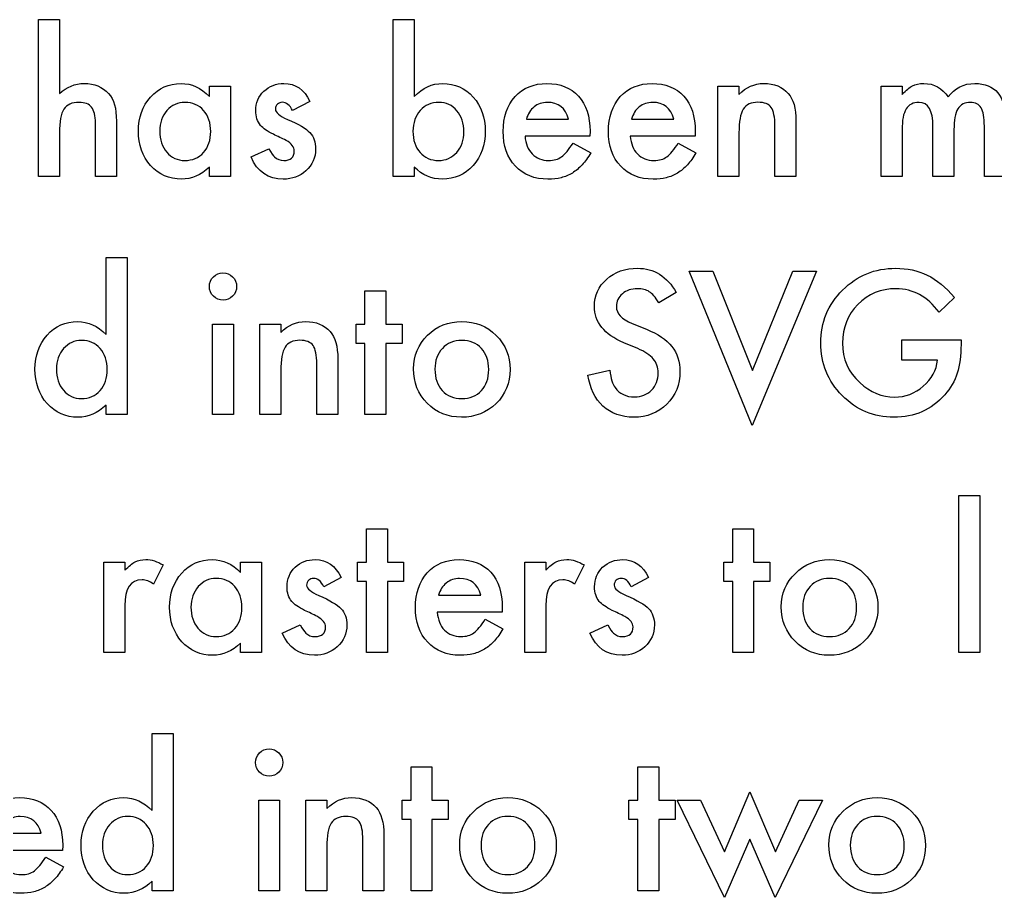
# Model space of a CAD drawing. Extents: x 6 to 931, y 6 to 506.
# Drawn here: x 613.5 to 695.6, y 351.3 to 425 of the extents above; entities that cross this region are included whole.
import ezdxf

# ---------------------------------------------------------------- set-up
doc = ezdxf.new("R2010")
doc.units = 0
doc.layers.add('MeArm1.0', color=7, linetype='CONTINUOUS')

msp = doc.modelspace()

# ---------------------------------------------------------------- linework, layer by layer
at = {"layer": 'MeArm1.0', "color": 7}
for points in [[(615.14349, 425.04434), (616.90131, 425.04434), (616.90131, 418.82559)], [(616.90131, 415.52872), (616.90131, 411.84903), (615.14349, 411.84903), (615.14349, 425.04434)], [(646.71381, 412.6459), (646.71381, 411.84903), (644.95599, 411.84903), (644.95599, 425.04434), (646.71381, 425.04434)], [(646.71381, 425.04434), (646.71381, 418.57559)], [(629.50287, 419.4584), (631.26849, 419.4584), (631.26849, 411.84903), (629.50287, 411.84903), (629.50287, 412.6459)], [(629.50287, 418.57559), (629.50287, 419.4584)], [(672.23724, 419.4584), (674.00287, 419.4584), (674.00287, 418.75528)], [(674.00287, 415.5209), (674.00287, 411.84903), (672.23724, 411.84903), (672.23724, 419.4584)], [(685.95599, 419.4584), (687.71381, 419.4584), (687.71381, 418.75528)], [(687.71381, 415.77872), (687.71381, 411.84903), (685.95599, 411.84903), (685.95599, 419.4584)], [(637.94037, 418.16153), (636.48724, 417.38809)], [(656.1433, 416.67715), (659.67455, 416.67715)], [(664.98705, 416.67715), (668.5183, 416.67715)], [(621.69037, 416.51309), (621.69037, 411.84903), (619.93256, 411.84903), (619.93256, 416.34903)], [(678.79193, 416.51309), (678.79193, 411.84903), (677.02631, 411.84903), (677.02631, 416.09903)], [(692.07318, 415.77872), (692.07318, 411.84903), (690.30756, 411.84903), (690.30756, 416.05215)], [(696.39349, 416.55215), (696.39349, 411.84903), (694.62787, 411.84903), (694.62787, 416.07559)], [(661.47943, 415.23965), (656.02631, 415.23965)], [(661.48724, 415.65372), (661.47924, 415.23965)], [(670.32318, 415.23965), (664.87006, 415.23965)], [(670.33099, 415.65372), (670.32299, 415.23965)], [(633.00287, 413.49747), (634.50287, 414.19278)], [(660.06537, 414.66934), (661.54974, 413.84122)], [(668.90912, 414.66934), (670.39349, 413.84122)], [(620.81537, 405.04434), (622.58099, 405.04434), (622.58099, 391.84903), (620.81537, 391.84903), (620.81537, 392.6459)], [(620.81537, 398.57559), (620.81537, 405.04434)], [(671.80756, 403.91153), (675.14349, 395.55215), (678.52631, 403.91153), (680.51849, 403.91153), (675.10443, 390.94278), (669.81537, 403.91153), (671.80756, 403.91153)], [(644.33099, 397.81778), (644.33099, 391.84903), (642.57318, 391.84903), (642.57318, 397.81778), (641.82318, 397.81778), (641.82318, 399.4584), (642.57318, 399.4584), (642.57318, 402.24747), (644.33099, 402.24747), (644.33099, 399.4584), (645.69818, 399.4584), (645.69818, 397.81778), (644.33099, 397.81778)], [(668.73724, 402.11465), (667.26068, 401.23965)], [(692.12787, 401.69278), (690.83099, 400.45059)], [(631.52631, 399.4584), (631.52631, 391.84903), (629.76849, 391.84903), (629.76849, 399.4584), (631.52631, 399.4584)], [(633.73724, 399.4584), (635.50287, 399.4584), (635.50287, 398.75528)], [(635.50287, 395.5209), (635.50287, 391.84903), (633.73724, 391.84903), (633.73724, 399.4584)], [(665.01849, 399.51309), (666.22162, 399.0209)], [(665.49506, 397.40372), (664.33099, 397.88809)], [(687.68256, 398.13028), (692.66693, 398.13028), (692.66693, 397.73184)], [(690.69037, 396.41934), (687.68256, 396.41934), (687.68256, 398.13028)], [(640.29193, 396.51309), (640.29193, 391.84903), (638.52631, 391.84903), (638.52631, 396.09903)], [(661.31537, 395.17715), (663.15912, 395.5834)], [(694.24506, 385.04434), (694.24506, 371.84903), (692.48724, 371.84903), (692.48724, 385.04434), (694.24506, 385.04434)], [(644.45599, 377.81778), (644.45599, 371.84903), (642.69818, 371.84903), (642.69818, 377.81778), (641.94818, 377.81778), (641.94818, 379.4584), (642.69818, 379.4584), (642.69818, 382.24747), (644.45599, 382.24747), (644.45599, 379.4584), (645.82318, 379.4584), (645.82318, 377.81778), (644.45599, 377.81778)], [(675.23724, 377.81778), (675.23724, 371.84903), (673.47943, 371.84903), (673.47943, 377.81778), (672.72943, 377.81778), (672.72943, 379.4584), (673.47943, 379.4584), (673.47943, 382.24747), (675.23724, 382.24747), (675.23724, 379.4584), (676.60443, 379.4584), (676.60443, 377.81778), (675.23724, 377.81778)], [(620.64349, 379.4584), (622.40131, 379.4584), (622.40131, 378.77872)], [(622.40131, 375.79434), (622.40131, 371.84903), (620.64349, 371.84903), (620.64349, 379.4584)], [(625.62006, 379.21622), (624.81537, 377.60684)], [(632.12787, 379.4584), (633.89349, 379.4584), (633.89349, 371.84903), (632.12787, 371.84903), (632.12787, 372.6459)], [(632.12787, 378.57559), (632.12787, 379.4584)], [(656.01849, 379.4584), (657.77631, 379.4584), (657.77631, 378.77872)], [(657.77631, 375.79434), (657.77631, 371.84903), (656.01849, 371.84903), (656.01849, 379.4584)], [(660.99506, 379.21622), (660.19037, 377.60684)], [(640.56537, 378.16153), (639.11224, 377.38809)], [(666.40912, 378.16153), (664.95599, 377.38809)], [(648.7683, 376.67715), (652.29955, 376.67715)], [(654.11224, 375.65372), (654.10424, 375.23965)], [(654.10443, 375.23965), (648.65131, 375.23965)], [(635.62787, 373.49747), (637.12787, 374.19278)], [(652.69037, 374.66934), (654.17474, 373.84122)], [(661.47162, 373.49747), (662.97162, 374.19278)], [(624.69037, 365.04434), (626.45599, 365.04434), (626.45599, 351.84903), (624.69037, 351.84903), (624.69037, 352.6459)], [(624.69037, 358.57559), (624.69037, 365.04434)], [(648.20599, 357.81778), (648.20599, 351.84903), (646.44818, 351.84903), (646.44818, 357.81778), (645.69818, 357.81778), (645.69818, 359.4584), (646.44818, 359.4584), (646.44818, 362.24747), (648.20599, 362.24747), (648.20599, 359.4584), (649.57318, 359.4584), (649.57318, 357.81778), (648.20599, 357.81778)], [(667.26849, 357.81778), (667.26849, 351.84903), (665.51068, 351.84903), (665.51068, 357.81778), (664.76068, 357.81778), (664.76068, 359.4584), (665.51068, 359.4584), (665.51068, 362.24747), (667.26849, 362.24747), (667.26849, 359.4584), (668.63568, 359.4584), (668.63568, 357.81778), (667.26849, 357.81778)], [(670.78412, 359.4584), (672.77631, 355.11465), (674.92474, 360.15372), (677.08881, 355.11465), (679.05756, 359.4584), (681.02631, 359.4584), (677.04193, 351.27872), (674.92474, 356.17715), (672.78412, 351.27872), (668.80756, 359.4584), (670.78412, 359.4584)], [(635.40131, 359.4584), (635.40131, 351.84903), (633.64349, 351.84903), (633.64349, 359.4584), (635.40131, 359.4584)], [(637.61224, 359.4584), (639.37787, 359.4584), (639.37787, 358.75528)], [(639.37787, 355.5209), (639.37787, 351.84903), (637.61224, 351.84903), (637.61224, 359.4584)], [(611.8308, 356.67715), (615.36205, 356.67715)], [(644.16693, 356.51309), (644.16693, 351.84903), (642.40131, 351.84903), (642.40131, 356.09903)], [(617.16693, 355.23965), (611.71381, 355.23965)], [(617.17474, 355.65372), (617.16674, 355.23965)], [(615.75287, 354.66934), (617.23724, 353.84122)]]:
    msp.add_lwpolyline(points, dxfattribs=at)
for points in [[(616.90131, 418.82559), (617.5263, 419.38808), (618.21641, 419.66933), (618.97162, 419.66934)], [(618.97162, 419.66934), (619.83099, 419.66933), (620.51849, 419.39069), (621.03412, 418.8334)], [(624.55756, 418.52872), (625.23985, 419.28913), (626.09401, 419.66933), (627.12006, 419.66934)], [(627.12006, 419.66934), (628.00547, 419.66933), (628.79974, 419.30475), (629.50287, 418.57559)], [(634.08099, 419.0209), (634.54453, 419.45319), (635.10703, 419.66933), (635.76849, 419.66934)], [(635.76849, 419.66934), (636.74245, 419.66933), (637.46641, 419.16673), (637.94037, 418.16153)], [(646.71381, 418.57559), (647.41693, 419.30475), (648.2138, 419.66933), (649.10443, 419.66934)], [(649.10443, 419.66934), (650.13047, 419.66933), (650.98463, 419.28652), (651.66693, 418.5209)], [(655.19037, 418.56778), (655.86224, 419.30215), (656.75287, 419.66933), (657.86224, 419.66934)], [(657.86224, 419.66934), (658.98203, 419.66933), (659.86745, 419.31256), (660.51849, 418.59903)], [(664.03412, 418.56778), (664.70599, 419.30215), (665.59662, 419.66933), (666.70599, 419.66934)], [(666.70599, 419.66934), (667.82578, 419.66933), (668.7112, 419.31256), (669.36224, 418.59903)], [(674.00287, 418.75528), (674.61745, 419.36465), (675.31016, 419.66933), (676.08099, 419.66934)], [(676.08099, 419.66934), (676.9664, 419.66933), (677.65651, 419.39069), (678.15131, 418.8334)], [(687.71381, 418.75528), (688.05234, 419.10944), (688.34141, 419.34902), (688.58099, 419.47403)], [(688.58099, 419.47403), (688.8362, 419.60423), (689.15651, 419.66933), (689.54193, 419.66934)], [(689.54193, 419.66934), (690.4013, 419.66933), (691.08099, 419.29433), (691.58099, 418.54434)], [(691.58099, 418.54434), (692.13307, 419.29433), (692.88046, 419.66933), (693.82318, 419.66934)], [(693.82318, 419.66934), (695.53671, 419.66933), (696.39348, 418.63027), (696.39349, 416.55215)], [(621.03412, 418.8334), (621.47161, 418.34902), (621.69036, 417.57559), (621.69037, 416.51309)], [(623.53412, 415.67715), (623.53412, 416.81777), (623.87526, 417.76829), (624.55756, 418.52872)], [(633.40131, 417.38028), (633.40131, 418.04173), (633.62787, 418.58861), (634.08099, 419.0209)], [(651.66693, 418.5209), (652.34921, 417.76048), (652.69036, 416.81257), (652.69037, 415.67715)], [(654.19037, 415.6459), (654.19037, 416.84902), (654.5237, 417.82298), (655.19037, 418.56778)], [(660.51849, 418.59903), (661.16432, 417.89069), (661.48724, 416.90892), (661.48724, 415.65372)], [(663.03412, 415.6459), (663.03412, 416.84902), (663.36745, 417.82298), (664.03412, 418.56778)], [(669.36224, 418.59903), (670.00807, 417.89069), (670.33099, 416.90892), (670.33099, 415.65372)], [(678.15131, 418.8334), (678.57838, 418.35944), (678.79192, 417.586), (678.79193, 416.51309)], [(617.26849, 417.51309), (617.0237, 417.12767), (616.9013, 416.46621), (616.90131, 415.52872)], [(618.56537, 418.0834), (617.95078, 418.0834), (617.51849, 417.89329), (617.26849, 417.51309)], [(619.60443, 417.66934), (619.39088, 417.94538), (619.04453, 418.0834), (618.56537, 418.0834)], [(619.93256, 416.34903), (619.93255, 416.9584), (619.82318, 417.3985), (619.60443, 417.66934)], [(627.44818, 418.0834), (626.84401, 418.0834), (626.3388, 417.85423), (625.93256, 417.3959)], [(629.01068, 417.40372), (628.60963, 417.85684), (628.0888, 418.0834), (627.44818, 418.0834)], [(635.22162, 417.92715), (635.10703, 417.82298), (635.04974, 417.68757), (635.04974, 417.5209)], [(635.04974, 417.5209), (635.04974, 417.22923), (635.38828, 416.94017), (636.06537, 416.65372)], [(635.63568, 418.09122), (635.47422, 418.09121), (635.3362, 418.03652), (635.22162, 417.92715)], [(636.48724, 417.38809), (636.25807, 417.85684), (635.97422, 418.09121), (635.63568, 418.09122)], [(648.79193, 418.0834), (648.14609, 418.0834), (647.62005, 417.85684), (647.21381, 417.40372)], [(650.29974, 417.38028), (649.8987, 417.84902), (649.39609, 418.0834), (648.79193, 418.0834)], [(656.78393, 417.70059), (656.63288, 417.58079), (656.50268, 417.43496), (656.3933, 417.26309)], [(657.29955, 417.98184), (657.11205, 417.91934), (656.94018, 417.82559), (656.78393, 417.70059)], [(657.90112, 418.0834), (657.68757, 418.0834), (657.48705, 418.0495), (657.29955, 417.98184)], [(659.67455, 416.67715), (659.42976, 417.61465), (658.83861, 418.0834), (657.90112, 418.0834)], [(665.62768, 417.70059), (665.47663, 417.58079), (665.34643, 417.43496), (665.23705, 417.26309)], [(666.1433, 417.98184), (665.9558, 417.91934), (665.78393, 417.82559), (665.62768, 417.70059)], [(666.74487, 418.0834), (666.53132, 418.0834), (666.3308, 418.0495), (666.1433, 417.98184)], [(668.5183, 416.67715), (668.27351, 417.61465), (667.68236, 418.0834), (666.74487, 418.0834)], [(674.36224, 417.51309), (674.12266, 417.13288), (674.00287, 416.46882), (674.00287, 415.5209)], [(675.60443, 418.09122), (675.02109, 418.09121), (674.60703, 417.8985), (674.36224, 417.51309)], [(676.71381, 417.65372), (676.51068, 417.94538), (676.14088, 418.09121), (675.60443, 418.09122)], [(677.02631, 416.09903), (677.0263, 416.84902), (676.92213, 417.36725), (676.71381, 417.65372)], [(688.04974, 417.52872), (687.82578, 417.15892), (687.7138, 416.57559), (687.71381, 415.77872)], [(689.13568, 418.0834), (688.64089, 418.0834), (688.27891, 417.8985), (688.04974, 417.52872)], [(690.30756, 416.05215), (690.30755, 417.40632), (689.91693, 418.0834), (689.13568, 418.0834)], [(692.40131, 417.53653), (692.18255, 417.17194), (692.07317, 416.586), (692.07318, 415.77872)], [(693.46381, 418.0834), (692.97942, 418.0834), (692.62526, 417.90111), (692.40131, 417.53653)], [(694.36224, 417.62247), (694.17994, 417.92975), (693.88046, 418.0834), (693.46381, 418.0834)], [(694.62787, 416.07559), (694.62786, 416.80475), (694.53927, 417.32038), (694.36224, 417.62247)], [(625.93256, 417.3959), (625.53151, 416.93236), (625.33099, 416.35944), (625.33099, 415.67715)], [(629.61224, 415.63809), (629.61224, 416.35163), (629.41172, 416.94017), (629.01068, 417.40372)], [(633.79974, 416.15372), (633.53412, 416.47142), (633.40131, 416.88027), (633.40131, 417.38028)], [(636.06537, 416.65372), (636.99766, 416.25267), (637.62526, 415.88288), (637.94818, 415.54434)], [(647.21381, 417.40372), (646.81276, 416.9558), (646.61224, 416.37246), (646.61224, 415.65372)], [(650.89349, 415.59903), (650.89349, 416.32819), (650.69557, 416.92194), (650.29974, 417.38028)], [(656.3933, 417.26309), (656.28393, 417.09121), (656.20059, 416.8959), (656.1433, 416.67715)], [(665.23705, 417.26309), (665.12768, 417.09121), (665.04434, 416.8959), (664.98705, 416.67715)], [(634.87787, 415.40372), (634.36745, 415.65371), (634.00808, 415.90371), (633.79974, 416.15372)], [(624.55756, 412.7709), (623.87526, 413.54694), (623.53412, 414.51569), (623.53412, 415.67715)], [(625.33099, 415.67715), (625.33099, 414.94798), (625.5263, 414.35424), (625.91693, 413.8959)], [(629.01068, 413.87247), (629.41172, 414.33601), (629.61224, 414.92455), (629.61224, 415.63809)], [(635.41693, 415.1459), (635.23984, 415.2292), (635.06016, 415.31517), (634.87787, 415.40372)], [(635.94818, 414.88809), (635.77109, 414.97659), (635.59401, 415.06257), (635.41693, 415.1459)], [(637.94818, 415.54434), (638.27109, 415.2058), (638.43255, 414.75007), (638.43256, 414.17715)], [(646.61224, 415.65372), (646.61224, 414.91413), (646.81016, 414.32299), (647.20599, 413.88028)], [(650.28412, 413.88028), (650.69036, 414.33861), (650.89349, 414.91153), (650.89349, 415.59903)], [(652.69037, 415.67715), (652.69036, 414.50528), (652.34661, 413.53653), (651.65912, 412.7709)], [(655.22162, 412.72403), (654.53412, 413.4584), (654.19037, 414.43236), (654.19037, 415.6459)], [(656.02631, 415.23965), (656.07321, 414.61465), (656.2763, 414.11726), (656.63568, 413.74747)], [(664.06537, 412.72403), (663.37787, 413.4584), (663.03412, 414.43236), (663.03412, 415.6459)], [(664.87006, 415.23965), (664.91696, 414.61465), (665.12005, 414.11726), (665.47943, 413.74747)], [(634.50287, 414.19278), (634.7112, 413.82819), (634.87005, 413.59642), (634.97943, 413.49747)], [(636.63568, 414.01309), (636.63568, 414.32559), (636.40651, 414.61726), (635.94818, 414.88809)], [(659.10443, 413.51309), (659.38568, 413.72142), (659.70599, 414.10684), (660.06537, 414.66934)], [(667.94818, 413.51309), (668.22943, 413.72142), (668.54974, 414.10684), (668.90912, 414.66934)], [(625.91693, 413.8959), (626.31797, 413.43236), (626.82318, 413.20059), (627.43256, 413.20059)], [(627.43256, 413.20059), (628.08359, 413.20059), (628.60963, 413.42455), (629.01068, 413.87247)], [(635.71381, 411.63028), (634.43776, 411.63028), (633.53412, 412.25267), (633.00287, 413.49747)], [(634.97943, 413.49747), (635.19297, 413.29955), (635.44818, 413.20059), (635.74506, 413.20059)], [(635.74506, 413.20059), (636.3388, 413.20059), (636.63568, 413.47142), (636.63568, 414.01309)], [(638.43256, 414.17715), (638.43255, 413.44278), (638.16172, 412.8282), (637.62006, 412.3334)], [(647.20599, 413.88028), (647.60182, 413.42715), (648.12266, 413.20059), (648.76849, 413.20059)], [(648.76849, 413.20059), (649.37786, 413.20059), (649.88307, 413.42715), (650.28412, 413.88028)], [(656.63568, 413.74747), (656.99505, 413.38288), (657.45599, 413.20059), (658.01849, 413.20059)], [(658.01849, 413.20059), (658.45599, 413.20059), (658.81797, 413.30476), (659.10443, 413.51309)], [(661.54974, 413.84122), (661.32057, 413.45059), (661.07838, 413.11465), (660.82318, 412.8334)], [(665.47943, 413.74747), (665.8388, 413.38288), (666.29974, 413.20059), (666.86224, 413.20059)], [(666.86224, 413.20059), (667.29974, 413.20059), (667.66172, 413.30476), (667.94818, 413.51309)], [(670.39349, 413.84122), (670.16432, 413.45059), (669.92213, 413.11465), (669.66693, 412.8334)], [(627.16693, 411.63028), (626.11484, 411.63028), (625.24505, 412.01049), (624.55756, 412.7709)], [(629.50287, 412.6459), (628.7789, 411.96882), (628.00026, 411.63028), (627.16693, 411.63028)], [(649.07318, 411.63028), (648.19297, 411.63028), (647.40651, 411.96882), (646.71381, 412.6459)], [(651.65912, 412.7709), (650.97682, 412.01049), (650.11484, 411.63028), (649.07318, 411.63028)], [(657.95599, 411.63028), (656.82057, 411.63028), (655.90912, 411.99486), (655.22162, 412.72403)], [(660.82318, 412.8334), (660.56797, 412.55736), (660.29453, 412.3282), (660.00287, 412.1459)], [(666.79974, 411.63028), (665.66432, 411.63028), (664.75287, 411.99486), (664.06537, 412.72403)], [(669.66693, 412.8334), (669.41172, 412.55736), (669.13828, 412.3282), (668.84662, 412.1459)], [(637.62006, 412.3334), (637.09401, 411.86465), (636.45859, 411.63028), (635.71381, 411.63028)], [(659.05756, 411.75528), (658.71901, 411.67198), (658.35182, 411.63028), (657.95599, 411.63028)], [(660.00287, 412.1459), (659.7112, 411.96882), (659.39609, 411.83861), (659.05756, 411.75528)], [(667.90131, 411.75528), (667.56276, 411.67198), (667.19557, 411.63028), (666.79974, 411.63028)], [(668.84662, 412.1459), (668.55495, 411.96882), (668.23984, 411.83861), (667.90131, 411.75528)], [(629.83881, 403.41934), (630.06276, 403.64329), (630.33099, 403.75527), (630.64349, 403.75528)], [(630.64349, 403.75528), (630.9612, 403.75527), (631.23203, 403.64329), (631.45599, 403.41934)], [(662.89349, 403.22403), (663.5862, 403.8386), (664.44818, 404.14589), (665.47943, 404.1459)], [(665.47943, 404.1459), (666.87005, 404.14589), (667.95599, 403.46881), (668.73724, 402.11465)], [(682.71381, 402.30997), (683.93776, 403.53391), (685.42734, 404.14589), (687.18256, 404.1459)], [(687.18256, 404.1459), (688.12526, 404.14589), (689.00546, 403.95318), (689.82318, 403.56778)], [(689.82318, 403.56778), (690.60442, 403.18235), (691.37265, 402.55735), (692.12787, 401.69278)], [(629.50287, 402.62247), (629.50287, 402.92975), (629.61485, 403.19537), (629.83881, 403.41934)], [(631.45599, 403.41934), (631.67995, 403.20058), (631.79193, 402.93235), (631.79193, 402.61465)], [(661.85443, 400.95059), (661.85443, 401.85683), (662.20078, 402.61464), (662.89349, 403.22403)], [(629.83881, 401.80215), (629.61485, 402.0261), (629.50287, 402.29954), (629.50287, 402.62247)], [(631.79193, 402.61465), (631.79193, 402.29694), (631.67995, 402.0261), (631.45599, 401.80215)], [(664.20599, 401.99747), (663.87266, 401.71621), (663.70599, 401.36204), (663.70599, 400.93497)], [(665.46381, 402.42715), (664.95859, 402.42714), (664.53932, 402.28391), (664.20599, 401.99747)], [(666.47162, 402.17715), (666.2112, 402.34381), (665.87526, 402.42714), (665.46381, 402.42715)], [(667.26068, 401.23965), (666.98463, 401.71881), (666.72161, 402.03131), (666.47162, 402.17715)], [(680.87787, 397.85684), (680.87787, 399.60683), (681.48985, 401.09121), (682.71381, 402.30997)], [(687.21381, 402.42715), (685.93776, 402.42714), (684.86745, 401.98704), (684.00287, 401.10684)], [(690.83099, 400.45059), (689.8414, 401.76829), (688.63567, 402.42714), (687.21381, 402.42715)], [(630.65131, 401.46622), (630.3336, 401.46621), (630.06276, 401.57819), (629.83881, 401.80215)], [(631.45599, 401.80215), (631.23724, 401.57819), (630.96901, 401.46621), (630.65131, 401.46622)], [(684.00287, 401.10684), (683.13828, 400.24225), (682.70599, 399.15892), (682.70599, 397.85684)], [(664.33099, 397.88809), (662.67995, 398.586), (661.85443, 399.60683), (661.85443, 400.95059)], [(663.70599, 400.93497), (663.70599, 400.34642), (664.14349, 399.87246), (665.01849, 399.51309)], [(615.87006, 398.5209), (616.54714, 399.28652), (617.3987, 399.66933), (618.42474, 399.66934)], [(618.42474, 399.66934), (619.31536, 399.66933), (620.11224, 399.30475), (620.81537, 398.57559)], [(635.50287, 398.75528), (636.11745, 399.36465), (636.81016, 399.66933), (637.58099, 399.66934)], [(637.58099, 399.66934), (638.4664, 399.66933), (639.15651, 399.39069), (639.65131, 398.8334)], [(647.83881, 398.51309), (648.62526, 399.28392), (649.58359, 399.66933), (650.71381, 399.66934)], [(650.71381, 399.66934), (651.84922, 399.66933), (652.81276, 399.28131), (653.60443, 398.50528)], [(639.65131, 398.8334), (640.07838, 398.35944), (640.29192, 397.586), (640.29193, 396.51309)], [(666.22162, 399.0209), (667.20078, 398.62506), (667.91692, 398.14069), (668.37006, 397.56778)], [(614.84662, 395.67715), (614.84662, 396.81257), (615.18776, 397.76048), (615.87006, 398.5209)], [(618.76068, 398.0834), (618.15651, 398.0834), (617.6513, 397.85423), (617.24506, 397.3959)], [(620.32318, 397.40372), (619.92213, 397.85684), (619.4013, 398.0834), (618.76068, 398.0834)], [(637.10443, 398.09122), (636.52109, 398.09121), (636.10703, 397.8985), (635.86224, 397.51309)], [(638.21381, 397.65372), (638.01068, 397.94538), (637.64088, 398.09121), (637.10443, 398.09122)], [(646.65912, 395.7084), (646.65912, 396.80736), (647.05235, 397.74225), (647.83881, 398.51309)], [(650.71381, 398.08345), (650.04193, 398.08345), (649.49766, 397.85949), (649.08099, 397.41158)], [(652.36224, 397.41158), (651.94557, 397.85949), (651.39609, 398.08345), (650.71381, 398.08345)], [(653.60443, 398.50528), (654.38567, 397.72923), (654.7763, 396.77611), (654.77631, 395.6459)], [(682.68256, 393.45059), (681.47943, 394.67455), (680.87787, 396.1433), (680.87787, 397.85684)], [(682.70599, 397.85684), (682.70599, 396.51309), (683.18776, 395.40632), (684.15131, 394.53653)], [(617.24506, 397.3959), (616.84401, 396.93236), (616.64349, 396.35944), (616.64349, 395.67715)], [(620.92474, 395.63809), (620.92474, 396.35163), (620.72422, 396.94017), (620.32318, 397.40372)], [(635.86224, 397.51309), (635.62266, 397.13288), (635.50287, 396.46882), (635.50287, 395.5209)], [(638.52631, 396.09903), (638.5263, 396.84902), (638.42213, 397.36725), (638.21381, 397.65372)], [(649.08099, 397.41158), (648.66432, 396.96366), (648.45599, 396.38553), (648.45599, 395.6772)], [(652.97943, 395.63814), (652.97942, 396.37772), (652.7737, 396.96887), (652.36224, 397.41158)], [(666.27631, 396.98965), (666.05755, 397.13548), (665.79713, 397.2735), (665.49506, 397.40372)], [(666.80756, 396.52872), (666.67213, 396.69538), (666.49505, 396.84902), (666.27631, 396.98965)], [(668.37006, 397.56778), (668.82317, 397.00007), (669.04974, 396.30215), (669.04974, 395.47403)], [(692.66693, 397.73184), (692.66692, 396.82559), (692.56015, 396.0235), (692.34662, 395.32559)], [(667.11224, 395.98965), (667.04974, 396.18757), (666.94817, 396.36725), (666.80756, 396.52872)], [(689.49506, 394.23184), (690.20859, 394.84121), (690.60702, 395.57038), (690.69037, 396.41934)], [(615.87006, 392.7709), (615.18776, 393.54694), (614.84662, 394.51569), (614.84662, 395.67715)], [(616.64349, 395.67715), (616.64349, 394.94798), (616.8388, 394.35424), (617.22943, 393.8959)], [(620.32318, 393.87247), (620.72422, 394.33601), (620.92474, 394.92455), (620.92474, 395.63809)], [(647.81537, 392.80215), (647.04453, 393.57299), (646.65912, 394.54174), (646.65912, 395.7084)], [(648.45599, 395.6772), (648.45599, 394.91678), (648.65912, 394.31522), (649.06537, 393.87252)], [(652.36224, 393.8647), (652.7737, 394.30741), (652.97942, 394.89856), (652.97943, 395.63814)], [(654.77631, 395.6459), (654.7763, 394.50528), (654.38307, 393.54955), (653.59662, 392.77872)], [(663.15912, 395.5834), (663.24242, 394.87507), (663.38828, 394.38549), (663.59662, 394.11465)], [(666.65131, 393.90372), (667.0263, 394.28392), (667.2138, 394.76569), (667.21381, 395.34903)], [(667.21381, 395.34903), (667.2138, 395.5834), (667.17991, 395.79694), (667.11224, 395.98965)], [(669.04974, 395.47403), (669.04974, 394.36465), (668.67994, 393.44799), (667.94037, 392.72403)], [(692.34662, 395.32559), (692.13827, 394.67976), (691.78671, 394.07559), (691.29193, 393.51309)], [(662.57318, 392.55997), (661.9013, 393.17976), (661.48203, 394.05215), (661.31537, 395.17715)], [(684.15131, 394.53653), (685.05234, 393.72924), (686.0289, 393.32559), (687.08099, 393.32559)], [(617.22943, 393.8959), (617.63047, 393.43236), (618.13568, 393.20059), (618.74506, 393.20059)], [(618.74506, 393.20059), (619.39609, 393.20059), (619.92213, 393.42455), (620.32318, 393.87247)], [(649.06537, 393.87252), (649.48203, 393.4246), (650.03151, 393.20064), (650.71381, 393.20064)], [(650.71381, 393.20064), (651.4013, 393.20064), (651.95078, 393.42199), (652.36224, 393.8647)], [(663.59662, 394.11465), (663.97162, 393.59382), (664.51849, 393.3334), (665.23724, 393.3334)], [(665.23724, 393.3334), (665.80495, 393.3334), (666.2763, 393.52351), (666.65131, 393.90372)], [(687.08099, 393.32559), (687.97682, 393.32559), (688.78151, 393.62767), (689.49506, 394.23184)], [(687.01849, 391.62247), (685.33099, 391.62247), (683.88568, 392.23184), (682.68256, 393.45059)], [(691.29193, 393.51309), (690.17213, 392.25267), (688.74765, 391.62247), (687.01849, 391.62247)], [(618.46381, 391.63028), (617.42214, 391.63028), (616.55755, 392.01049), (615.87006, 392.7709)], [(620.81537, 392.6459), (620.12265, 391.96882), (619.3388, 391.63028), (618.46381, 391.63028)], [(650.68256, 391.63028), (649.54193, 391.63028), (648.5862, 392.0209), (647.81537, 392.80215)], [(653.59662, 392.77872), (652.80495, 392.01309), (651.83359, 391.63028), (650.68256, 391.63028)], [(665.16693, 391.63028), (664.12005, 391.63028), (663.25547, 391.94018), (662.57318, 392.55997)], [(667.94037, 392.72403), (667.19557, 391.99486), (666.27109, 391.63028), (665.16693, 391.63028)], [(622.40131, 378.77872), (622.72422, 379.11725), (623.01068, 379.34902), (623.26068, 379.47403)], [(623.26068, 379.47403), (623.51589, 379.60423), (623.81797, 379.66933), (624.16693, 379.66934)], [(624.16693, 379.66934), (624.63047, 379.66933), (625.11484, 379.51829), (625.62006, 379.21622)], [(627.18256, 378.52872), (627.86485, 379.28913), (628.71901, 379.66933), (629.74506, 379.66934)], [(629.74506, 379.66934), (630.63047, 379.66933), (631.42474, 379.30475), (632.12787, 378.57559)], [(636.02631, 377.38028), (636.02631, 378.04173), (636.25287, 378.58861), (636.70599, 379.0209)], [(636.70599, 379.0209), (637.16953, 379.45319), (637.73203, 379.66933), (638.39349, 379.66934)], [(638.39349, 379.66934), (639.36745, 379.66933), (640.09141, 379.16673), (640.56537, 378.16153)], [(647.81537, 378.56778), (648.48724, 379.30215), (649.37787, 379.66933), (650.48724, 379.66934)], [(650.48724, 379.66934), (651.60703, 379.66933), (652.49245, 379.31256), (653.14349, 378.59903)], [(657.77631, 378.77872), (658.09922, 379.11725), (658.38568, 379.34902), (658.63568, 379.47403)], [(658.63568, 379.47403), (658.89089, 379.60423), (659.19297, 379.66933), (659.54193, 379.66934)], [(659.54193, 379.66934), (660.00547, 379.66933), (660.48984, 379.51829), (660.99506, 379.21622)], [(661.87006, 377.38028), (661.87006, 378.04173), (662.09662, 378.58861), (662.54974, 379.0209)], [(662.54974, 379.0209), (663.01328, 379.45319), (663.57578, 379.66933), (664.23724, 379.66934)], [(664.23724, 379.66934), (665.2112, 379.66933), (665.93516, 379.16673), (666.40912, 378.16153)], [(678.74506, 378.51309), (679.53151, 379.28392), (680.48984, 379.66933), (681.62006, 379.66934)], [(681.62006, 379.66934), (682.75547, 379.66933), (683.71901, 379.28131), (684.51068, 378.50528)], [(626.15912, 375.67715), (626.15912, 376.81777), (626.50026, 377.76829), (627.18256, 378.52872)], [(646.81537, 375.6459), (646.81537, 376.84902), (647.1487, 377.82298), (647.81537, 378.56778)], [(653.14349, 378.59903), (653.78932, 377.89069), (654.11224, 376.90892), (654.11224, 375.65372)], [(677.56537, 375.7084), (677.56537, 376.80736), (677.9586, 377.74225), (678.74506, 378.51309)], [(684.51068, 378.50528), (685.29192, 377.72923), (685.68255, 376.77611), (685.68256, 375.6459)], [(623.83881, 377.96622), (622.88047, 377.96621), (622.4013, 377.24225), (622.40131, 375.79434)], [(624.81537, 377.60684), (624.48203, 377.84642), (624.15651, 377.96621), (623.83881, 377.96622)], [(628.55756, 377.3959), (628.15651, 376.93236), (627.95599, 376.35944), (627.95599, 375.67715)], [(630.07318, 378.0834), (629.46901, 378.0834), (628.9638, 377.85423), (628.55756, 377.3959)], [(631.63568, 377.40372), (631.23463, 377.85684), (630.7138, 378.0834), (630.07318, 378.0834)], [(632.23724, 375.63809), (632.23724, 376.35163), (632.03672, 376.94017), (631.63568, 377.40372)], [(636.42474, 376.15372), (636.15912, 376.47142), (636.02631, 376.88027), (636.02631, 377.38028)], [(637.84662, 377.92715), (637.73203, 377.82298), (637.67474, 377.68757), (637.67474, 377.5209)], [(637.67474, 377.5209), (637.67474, 377.22923), (638.01328, 376.94017), (638.69037, 376.65372)], [(638.26068, 378.09122), (638.09922, 378.09121), (637.9612, 378.03652), (637.84662, 377.92715)], [(639.11224, 377.38809), (638.88307, 377.85684), (638.59922, 378.09121), (638.26068, 378.09122)], [(649.40893, 377.70059), (649.25788, 377.58079), (649.12768, 377.43496), (649.0183, 377.26309)], [(649.92455, 377.98184), (649.73705, 377.91934), (649.56518, 377.82559), (649.40893, 377.70059)], [(650.52612, 378.0834), (650.31257, 378.0834), (650.11205, 378.0495), (649.92455, 377.98184)], [(652.29955, 376.67715), (652.05476, 377.61465), (651.46361, 378.0834), (650.52612, 378.0834)], [(659.21381, 377.96622), (658.25547, 377.96621), (657.7763, 377.24225), (657.77631, 375.79434)], [(660.19037, 377.60684), (659.85703, 377.84642), (659.53151, 377.96621), (659.21381, 377.96622)], [(662.26849, 376.15372), (662.00287, 376.47142), (661.87006, 376.88027), (661.87006, 377.38028)], [(663.69037, 377.92715), (663.57578, 377.82298), (663.51849, 377.68757), (663.51849, 377.5209)], [(663.51849, 377.5209), (663.51849, 377.22923), (663.85703, 376.94017), (664.53412, 376.65372)], [(664.10443, 378.09122), (663.94297, 378.09121), (663.80495, 378.03652), (663.69037, 377.92715)], [(664.95599, 377.38809), (664.72682, 377.85684), (664.44297, 378.09121), (664.10443, 378.09122)], [(679.98724, 377.41158), (679.57057, 376.96366), (679.36224, 376.38553), (679.36224, 375.6772)], [(681.62006, 378.08345), (680.94818, 378.08345), (680.40391, 377.85949), (679.98724, 377.41158)], [(683.26849, 377.41158), (682.85182, 377.85949), (682.30234, 378.08345), (681.62006, 378.08345)], [(683.88568, 375.63814), (683.88567, 376.37772), (683.67995, 376.96887), (683.26849, 377.41158)], [(638.69037, 376.65372), (639.62266, 376.25267), (640.25026, 375.88288), (640.57318, 375.54434)], [(649.0183, 377.26309), (648.90893, 377.09121), (648.82559, 376.8959), (648.7683, 376.67715)], [(664.53412, 376.65372), (665.46641, 376.25267), (666.09401, 375.88288), (666.41693, 375.54434)], [(627.18256, 372.7709), (626.50026, 373.54694), (626.15912, 374.51569), (626.15912, 375.67715)], [(627.95599, 375.67715), (627.95599, 374.94798), (628.1513, 374.35424), (628.54193, 373.8959)], [(631.63568, 373.87247), (632.03672, 374.33601), (632.23724, 374.92455), (632.23724, 375.63809)], [(637.50287, 375.40372), (636.99245, 375.65371), (636.63308, 375.90371), (636.42474, 376.15372)], [(647.84662, 372.72403), (647.15912, 373.4584), (646.81537, 374.43236), (646.81537, 375.6459)], [(663.34662, 375.40372), (662.8362, 375.65371), (662.47683, 375.90371), (662.26849, 376.15372)], [(678.72162, 372.80215), (677.95078, 373.57299), (677.56537, 374.54174), (677.56537, 375.7084)], [(679.36224, 375.6772), (679.36224, 374.91678), (679.56537, 374.31522), (679.97162, 373.87252)], [(683.26849, 373.8647), (683.67995, 374.30741), (683.88567, 374.89856), (683.88568, 375.63814)], [(685.68256, 375.6459), (685.68255, 374.50528), (685.28932, 373.54955), (684.50287, 372.77872)], [(638.04193, 375.1459), (637.86484, 375.2292), (637.68516, 375.31517), (637.50287, 375.40372)], [(638.57318, 374.88809), (638.39609, 374.97659), (638.21901, 375.06257), (638.04193, 375.1459)], [(639.26068, 374.01309), (639.26068, 374.32559), (639.03151, 374.61726), (638.57318, 374.88809)], [(640.57318, 375.54434), (640.89609, 375.2058), (641.05755, 374.75007), (641.05756, 374.17715)], [(648.65131, 375.23965), (648.69821, 374.61465), (648.9013, 374.11726), (649.26068, 373.74747)], [(663.88568, 375.1459), (663.70859, 375.2292), (663.52891, 375.31517), (663.34662, 375.40372)], [(664.41693, 374.88809), (664.23984, 374.97659), (664.06276, 375.06257), (663.88568, 375.1459)], [(665.10443, 374.01309), (665.10443, 374.32559), (664.87526, 374.61726), (664.41693, 374.88809)], [(666.41693, 375.54434), (666.73984, 375.2058), (666.9013, 374.75007), (666.90131, 374.17715)], [(637.12787, 374.19278), (637.3362, 373.82819), (637.49505, 373.59642), (637.60443, 373.49747)], [(638.37006, 373.20059), (638.9638, 373.20059), (639.26068, 373.47142), (639.26068, 374.01309)], [(641.05756, 374.17715), (641.05755, 373.44278), (640.78672, 372.8282), (640.24506, 372.3334)], [(651.72943, 373.51309), (652.01068, 373.72142), (652.33099, 374.10684), (652.69037, 374.66934)], [(662.97162, 374.19278), (663.17995, 373.82819), (663.3388, 373.59642), (663.44818, 373.49747)], [(664.21381, 373.20059), (664.80755, 373.20059), (665.10443, 373.47142), (665.10443, 374.01309)], [(666.90131, 374.17715), (666.9013, 373.44278), (666.63047, 372.8282), (666.08881, 372.3334)], [(628.54193, 373.8959), (628.94297, 373.43236), (629.44818, 373.20059), (630.05756, 373.20059)], [(630.05756, 373.20059), (630.70859, 373.20059), (631.23463, 373.42455), (631.63568, 373.87247)], [(638.33881, 371.63028), (637.06276, 371.63028), (636.15912, 372.25267), (635.62787, 373.49747)], [(637.60443, 373.49747), (637.81797, 373.29955), (638.07318, 373.20059), (638.37006, 373.20059)], [(649.26068, 373.74747), (649.62005, 373.38288), (650.08099, 373.20059), (650.64349, 373.20059)], [(650.64349, 373.20059), (651.08099, 373.20059), (651.44297, 373.30476), (651.72943, 373.51309)], [(654.17474, 373.84122), (653.94557, 373.45059), (653.70338, 373.11465), (653.44818, 372.8334)], [(664.18256, 371.63028), (662.90651, 371.63028), (662.00287, 372.25267), (661.47162, 373.49747)], [(663.44818, 373.49747), (663.66172, 373.29955), (663.91693, 373.20059), (664.21381, 373.20059)], [(679.97162, 373.87252), (680.38828, 373.4246), (680.93776, 373.20064), (681.62006, 373.20064)], [(681.62006, 373.20064), (682.30755, 373.20064), (682.85703, 373.42199), (683.26849, 373.8647)], [(629.79193, 371.63028), (628.73984, 371.63028), (627.87005, 372.01049), (627.18256, 372.7709)], [(632.12787, 372.6459), (631.4039, 371.96882), (630.62526, 371.63028), (629.79193, 371.63028)], [(650.58099, 371.63028), (649.44557, 371.63028), (648.53412, 371.99486), (647.84662, 372.72403)], [(653.44818, 372.8334), (653.19297, 372.55736), (652.91953, 372.3282), (652.62787, 372.1459)], [(681.58881, 371.63028), (680.44818, 371.63028), (679.49245, 372.0209), (678.72162, 372.80215)], [(684.50287, 372.77872), (683.7112, 372.01309), (682.73984, 371.63028), (681.58881, 371.63028)], [(640.24506, 372.3334), (639.71901, 371.86465), (639.08359, 371.63028), (638.33881, 371.63028)], [(651.68256, 371.75528), (651.34401, 371.67198), (650.97682, 371.63028), (650.58099, 371.63028)], [(652.62787, 372.1459), (652.3362, 371.96882), (652.02109, 371.83861), (651.68256, 371.75528)], [(666.08881, 372.3334), (665.56276, 371.86465), (664.92734, 371.63028), (664.18256, 371.63028)], [(633.37787, 362.62247), (633.37787, 362.92975), (633.48985, 363.19537), (633.71381, 363.41934)], [(633.71381, 363.41934), (633.93776, 363.64329), (634.20599, 363.75527), (634.51849, 363.75528)], [(634.51849, 363.75528), (634.8362, 363.75527), (635.10703, 363.64329), (635.33099, 363.41934)], [(635.33099, 363.41934), (635.55495, 363.20058), (635.66693, 362.93235), (635.66693, 362.61465)], [(633.71381, 361.80215), (633.48985, 362.0261), (633.37787, 362.29954), (633.37787, 362.62247)], [(635.66693, 362.61465), (635.66693, 362.29694), (635.55495, 362.0261), (635.33099, 361.80215)], [(634.52631, 361.46622), (634.2086, 361.46621), (633.93776, 361.57819), (633.71381, 361.80215)], [(635.33099, 361.80215), (635.11224, 361.57819), (634.84401, 361.46621), (634.52631, 361.46622)], [(610.87787, 358.56778), (611.54974, 359.30215), (612.44037, 359.66933), (613.54974, 359.66934)], [(613.54974, 359.66934), (614.66953, 359.66933), (615.55495, 359.31256), (616.20599, 358.59903)], [(619.74506, 358.5209), (620.42214, 359.28652), (621.2737, 359.66933), (622.29974, 359.66934)], [(622.29974, 359.66934), (623.19036, 359.66933), (623.98724, 359.30475), (624.69037, 358.57559)], [(639.37787, 358.75528), (639.99245, 359.36465), (640.68516, 359.66933), (641.45599, 359.66934)], [(641.45599, 359.66934), (642.3414, 359.66933), (643.03151, 359.39069), (643.52631, 358.8334)], [(651.71381, 358.51309), (652.50026, 359.28392), (653.45859, 359.66933), (654.58881, 359.66934)], [(654.58881, 359.66934), (655.72422, 359.66933), (656.68776, 359.28131), (657.47943, 358.50528)], [(682.74506, 358.51309), (683.53151, 359.28392), (684.48984, 359.66933), (685.62006, 359.66934)], [(685.62006, 359.66934), (686.75547, 359.66933), (687.71901, 359.28131), (688.51068, 358.50528)], [(616.20599, 358.59903), (616.85182, 357.89069), (617.17474, 356.90892), (617.17474, 355.65372)], [(618.72162, 355.67715), (618.72162, 356.81257), (619.06276, 357.76048), (619.74506, 358.5209)], [(643.52631, 358.8334), (643.95338, 358.35944), (644.16692, 357.586), (644.16693, 356.51309)], [(650.53412, 355.7084), (650.53412, 356.80736), (650.92735, 357.74225), (651.71381, 358.51309)], [(657.47943, 358.50528), (658.26067, 357.72923), (658.6513, 356.77611), (658.65131, 355.6459)], [(681.56537, 355.7084), (681.56537, 356.80736), (681.9586, 357.74225), (682.74506, 358.51309)], [(688.51068, 358.50528), (689.29192, 357.72923), (689.68255, 356.77611), (689.68256, 355.6459)], [(613.58862, 358.0834), (613.37507, 358.0834), (613.17455, 358.0495), (612.98705, 357.98184)], [(615.36205, 356.67715), (615.11726, 357.61465), (614.52611, 358.0834), (613.58862, 358.0834)], [(622.63568, 358.0834), (622.03151, 358.0834), (621.5263, 357.85423), (621.12006, 357.3959)], [(624.19818, 357.40372), (623.79713, 357.85684), (623.2763, 358.0834), (622.63568, 358.0834)], [(640.97943, 358.09122), (640.39609, 358.09121), (639.98203, 357.8985), (639.73724, 357.51309)], [(642.08881, 357.65372), (641.88568, 357.94538), (641.51588, 358.09121), (640.97943, 358.09122)], [(642.40131, 356.09903), (642.4013, 356.84902), (642.29713, 357.36725), (642.08881, 357.65372)], [(654.58881, 358.08345), (653.91693, 358.08345), (653.37266, 357.85949), (652.95599, 357.41158)], [(656.23724, 357.41158), (655.82057, 357.85949), (655.27109, 358.08345), (654.58881, 358.08345)], [(685.62006, 358.08345), (684.94818, 358.08345), (684.40391, 357.85949), (683.98724, 357.41158)], [(687.26849, 357.41158), (686.85182, 357.85949), (686.30234, 358.08345), (685.62006, 358.08345)], [(621.12006, 357.3959), (620.71901, 356.93236), (620.51849, 356.35944), (620.51849, 355.67715)], [(624.79974, 355.63809), (624.79974, 356.35163), (624.59922, 356.94017), (624.19818, 357.40372)], [(639.73724, 357.51309), (639.49766, 357.13288), (639.37787, 356.46882), (639.37787, 355.5209)], [(652.95599, 357.41158), (652.53932, 356.96366), (652.33099, 356.38553), (652.33099, 355.6772)], [(656.85443, 355.63814), (656.85442, 356.37772), (656.6487, 356.96887), (656.23724, 357.41158)], [(683.98724, 357.41158), (683.57057, 356.96366), (683.36224, 356.38553), (683.36224, 355.6772)], [(687.88568, 355.63814), (687.88567, 356.37772), (687.67995, 356.96887), (687.26849, 357.41158)], [(619.74506, 352.7709), (619.06276, 353.54694), (618.72162, 354.51569), (618.72162, 355.67715)], [(620.51849, 355.67715), (620.51849, 354.94798), (620.7138, 354.35424), (621.10443, 353.8959)], [(624.19818, 353.87247), (624.59922, 354.33601), (624.79974, 354.92455), (624.79974, 355.63809)], [(651.69037, 352.80215), (650.91953, 353.57299), (650.53412, 354.54174), (650.53412, 355.7084)], [(652.33099, 355.6772), (652.33099, 354.91678), (652.53412, 354.31522), (652.94037, 353.87252)], [(656.23724, 353.8647), (656.6487, 354.30741), (656.85442, 354.89856), (656.85443, 355.63814)], [(658.65131, 355.6459), (658.6513, 354.50528), (658.25807, 353.54955), (657.47162, 352.77872)], [(682.72162, 352.80215), (681.95078, 353.57299), (681.56537, 354.54174), (681.56537, 355.7084)], [(683.36224, 355.6772), (683.36224, 354.91678), (683.56537, 354.31522), (683.97162, 353.87252)], [(687.26849, 353.8647), (687.67995, 354.30741), (687.88567, 354.89856), (687.88568, 355.63814)], [(689.68256, 355.6459), (689.68255, 354.50528), (689.28932, 353.54955), (688.50287, 352.77872)], [(614.79193, 353.51309), (615.07318, 353.72142), (615.39349, 354.10684), (615.75287, 354.66934)], [(612.32318, 353.74747), (612.68255, 353.38288), (613.14349, 353.20059), (613.70599, 353.20059)], [(613.70599, 353.20059), (614.14349, 353.20059), (614.50547, 353.30476), (614.79193, 353.51309)], [(617.23724, 353.84122), (617.00807, 353.45059), (616.76588, 353.11465), (616.51068, 352.8334)], [(621.10443, 353.8959), (621.50547, 353.43236), (622.01068, 353.20059), (622.62006, 353.20059)], [(622.62006, 353.20059), (623.27109, 353.20059), (623.79713, 353.42455), (624.19818, 353.87247)], [(652.94037, 353.87252), (653.35703, 353.4246), (653.90651, 353.20064), (654.58881, 353.20064)], [(654.58881, 353.20064), (655.2763, 353.20064), (655.82578, 353.42199), (656.23724, 353.8647)], [(683.97162, 353.87252), (684.38828, 353.4246), (684.93776, 353.20064), (685.62006, 353.20064)], [(685.62006, 353.20064), (686.30755, 353.20064), (686.85703, 353.42199), (687.26849, 353.8647)], [(613.64349, 351.63028), (612.50807, 351.63028), (611.59662, 351.99486), (610.90912, 352.72403)], [(616.51068, 352.8334), (616.25547, 352.55736), (615.98203, 352.3282), (615.69037, 352.1459)], [(622.33881, 351.63028), (621.29714, 351.63028), (620.43255, 352.01049), (619.74506, 352.7709)], [(654.55756, 351.63028), (653.41693, 351.63028), (652.4612, 352.0209), (651.69037, 352.80215)], [(657.47162, 352.77872), (656.67995, 352.01309), (655.70859, 351.63028), (654.55756, 351.63028)], [(685.58881, 351.63028), (684.44818, 351.63028), (683.49245, 352.0209), (682.72162, 352.80215)], [(688.50287, 352.77872), (687.7112, 352.01309), (686.73984, 351.63028), (685.58881, 351.63028)], [(615.69037, 352.1459), (615.3987, 351.96882), (615.08359, 351.83861), (614.74506, 351.75528)], [(624.69037, 352.6459), (623.99765, 351.96882), (623.2138, 351.63028), (622.33881, 351.63028)], [(614.74506, 351.75528), (614.40651, 351.67198), (614.03932, 351.63028), (613.64349, 351.63028)]]:
    msp.add_open_spline(points, degree=3, dxfattribs=at)

doc.saveas('drawing.dxf')
